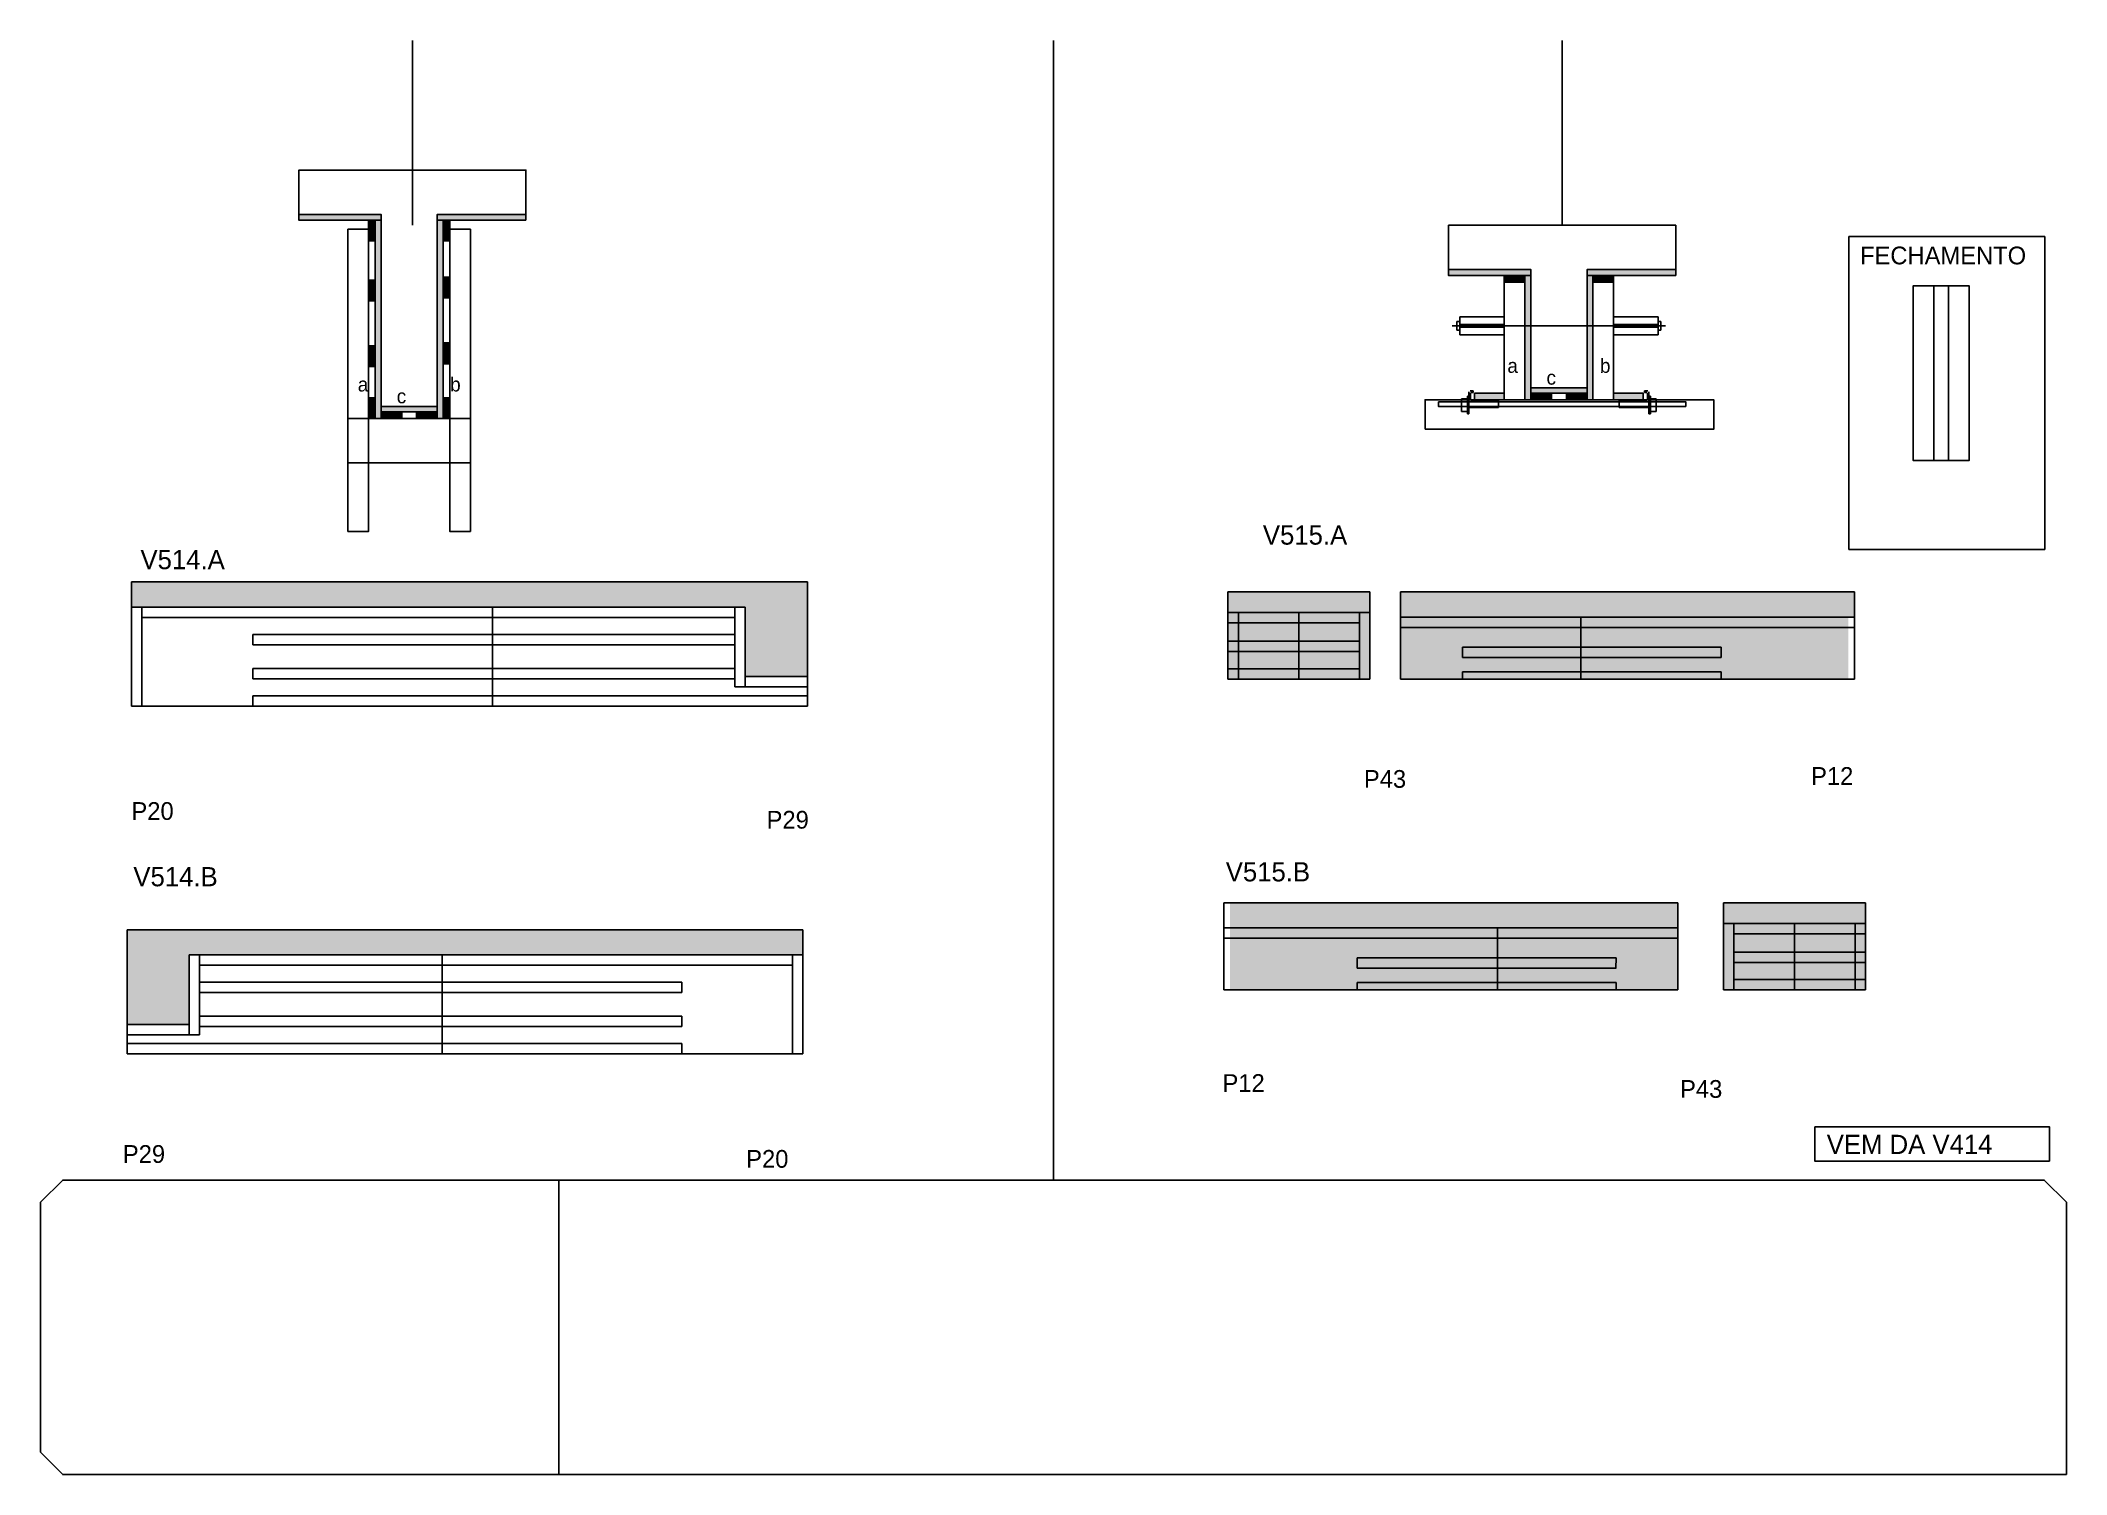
# Model space of a CAD drawing. Header units: metres. Extents: x 8148 to 9518, y 6102 to 7072.
import ezdxf

# ---------------------------------------------------------------- set-up
doc = ezdxf.new("R2010")
doc.units = ezdxf.units.M
for name, color, linetype in [('5', 7, 'Continuous'), ('barrote', 7, 'Continuous'), ('CONCRETO', 7, 'Continuous'), ('COTA', 7, 'Continuous'), ('Cotas', 7, 'Continuous'), ('detalhes', 7, 'Continuous'), ('Hachura', 7, 'Continuous'), ('Madeira', 7, 'Continuous'), ('Painéis', 7, 'Continuous'), ('presilha', 7, 'Continuous'), ('REAPROVEITAMENTO', 7, 'Continuous'), ('SARR_2.2x7', 7, 'Continuous'), ('SARR_3.5x7', 7, 'Continuous'), ('SCO-___-LAJ', 7, 'Continuous'), ('TENSOR', 7, 'Continuous'), ('TEXTO PILAR', 7, 'Continuous'), ('Texto Seção', 7, 'Continuous')]:
    doc.layers.add(name, color=color, linetype=linetype)

msp = doc.modelspace()

# ---------------------------------------------------------------- hatches: boundary and pattern name
at = {"layer": 'COTA'}
h = msp.add_hatch(color=7, dxfattribs=at)
h.dxf.hatch_style = 1
h.paths.add_polyline_path([(8624.3, 6688.8), (8624.3, 6641.8), (8624.3, 6641.8), (8666.4, 6641.8), (8666.4, 6641.8), (8666.2, 6705.8), (8666.2, 6705.8), (8209.2, 6705.8), (8209.2, 6705.8), (8209.4, 6688.8), (8209.4, 6688.8), (8624.3, 6688.8)])
h = msp.add_hatch(color=7, dxfattribs=at)
h.dxf.hatch_style = 1
h.paths.add_polyline_path([(8950.7, 6685), (9046.7, 6685), (9046.7, 6685), (9046.7, 6699), (9046.7, 6699), (8950.7, 6699), (8950.7, 6699), (8950.7, 6685), (8950.7, 6685)])
h = msp.add_hatch(color=7, dxfattribs=at)
h.dxf.hatch_style = 1
h.paths.add_polyline_path([(9374.3, 6682), (9374.3, 6699), (9374.3, 6699), (9067.3, 6699), (9067.3, 6699), (9067.3, 6682), (9067.3, 6682), (9374.3, 6682)])
h = msp.add_hatch(color=7, dxfattribs=at)
h.dxf.hatch_style = 1
h.paths.add_polyline_path([(8952, 6488.8), (8952, 6471.8), (8952, 6471.8), (9255, 6471.8), (9255, 6471.8), (9255, 6488.8), (9255, 6488.8), (8952, 6488.8)])
h = msp.add_hatch(color=7, dxfattribs=at)
h.dxf.hatch_style = 1
h.paths.add_polyline_path([(9381.8, 6474.8), (9285.8, 6474.8), (9285.8, 6474.8), (9285.8, 6488.8), (9285.8, 6488.8), (9381.8, 6488.8), (9381.8, 6488.8), (9381.8, 6474.8), (9381.8, 6474.8)])
h = msp.add_hatch(color=7, dxfattribs=at)
h.dxf.hatch_style = 1
h.paths.add_polyline_path([(8248.3, 6453.5), (8248.3, 6406.5), (8248.3, 6406.5), (8206.1, 6406.5), (8206.1, 6406.5), (8206.4, 6470.5), (8206.4, 6470.5), (8663.4, 6470.5), (8663.4, 6470.5), (8663.1, 6453.5), (8663.1, 6453.5), (8248.3, 6453.5)])
at = {"layer": 'Hachura'}
h = msp.add_hatch(color=7, dxfattribs=at)
h.dxf.hatch_style = 1
h.paths.add_polyline_path([(8378, 6950.4), (8378, 6954.4), (8378, 6954.4), (8322.4, 6954.4), (8322.4, 6954.4), (8322.4, 6950.4), (8322.4, 6950.4), (8378, 6950.4)])
h = msp.add_hatch(color=7, dxfattribs=at)
h.dxf.hatch_style = 1
h.paths.add_polyline_path([(8369.6, 6936.4), (8374, 6936.4), (8374, 6936.4), (8374, 6950.4), (8374, 6950.4), (8369.6, 6950.4), (8369.6, 6950.4), (8369.6, 6936.4)])
h = msp.add_hatch(color=7, dxfattribs=at)
h.dxf.hatch_style = 1
h.paths.add_polyline_path([(8374, 6952.4), (8378, 6952.4), (8378, 6952.4), (8378, 6816.4), (8378, 6816.4), (8374, 6816.4), (8374, 6816.4), (8374, 6952.4)])
h = msp.add_hatch(color=7, dxfattribs=at)
h.dxf.hatch_style = 1
h.paths.add_polyline_path([(8420, 6954.4), (8416, 6954.4), (8416, 6954.4), (8416, 6816.4), (8416, 6816.4), (8420, 6816.4), (8420, 6816.4), (8420, 6954.4)])
h = msp.add_hatch(color=7, dxfattribs=at)
h.dxf.hatch_style = 1
h.paths.add_polyline_path([(8476, 6950.4), (8476, 6954.4), (8476, 6954.4), (8416, 6954.4), (8416, 6954.4), (8416, 6950.4), (8416, 6950.4), (8476, 6950.4)])
h = msp.add_hatch(color=7, dxfattribs=at)
h.dxf.hatch_style = 1
h.paths.add_polyline_path([(8424.4, 6936.4), (8420, 6936.4), (8420, 6936.4), (8420, 6950.4), (8420, 6950.4), (8424.4, 6950.4), (8424.4, 6950.4), (8424.4, 6936.4)])
h = msp.add_hatch(color=7, dxfattribs=at)
h.dxf.hatch_style = 1
h.paths.add_polyline_path([(8369.6, 6896), (8374, 6896), (8374, 6896), (8374, 6910), (8374, 6910), (8369.6, 6910), (8369.6, 6910), (8369.6, 6896)])
h = msp.add_hatch(color=7, dxfattribs=at)
h.dxf.hatch_style = 1
h.paths.add_polyline_path([(8424.4, 6898), (8420, 6898), (8420, 6898), (8420, 6912), (8420, 6912), (8424.4, 6912), (8424.4, 6912), (8424.4, 6898)])
h = msp.add_hatch(color=7, dxfattribs=at)
h.dxf.hatch_style = 1
h.paths.add_polyline_path([(9155.5, 6913), (9155.5, 6917), (9155.5, 6917), (9099.9, 6917), (9099.9, 6917), (9099.9, 6913), (9099.9, 6913), (9155.5, 6913)])
h = msp.add_hatch(color=7, dxfattribs=at)
h.dxf.hatch_style = 1
h.paths.add_polyline_path([(9151.5, 6908.6), (9151.5, 6913), (9151.5, 6913), (9137.5, 6913), (9137.5, 6913), (9137.5, 6908.6), (9137.5, 6908.6), (9151.5, 6908.6)])
h = msp.add_hatch(color=7, dxfattribs=at)
h.dxf.hatch_style = 1
h.paths.add_polyline_path([(9151.5, 6913), (9155.5, 6913), (9155.5, 6913), (9155.5, 6829), (9155.5, 6829), (9151.5, 6829), (9151.5, 6829), (9151.5, 6913)])
h = msp.add_hatch(color=7, dxfattribs=at)
h.dxf.hatch_style = 1
h.paths.add_polyline_path([(9253.5, 6913), (9253.5, 6917), (9253.5, 6917), (9193.5, 6917), (9193.5, 6917), (9193.5, 6913), (9193.5, 6913), (9253.5, 6913)])
h = msp.add_hatch(color=7, dxfattribs=at)
h.dxf.hatch_style = 1
h.paths.add_polyline_path([(9197.5, 6913), (9193.5, 6913), (9193.5, 6913), (9193.5, 6829), (9193.5, 6829), (9197.5, 6829), (9197.5, 6829), (9197.5, 6913)])
h = msp.add_hatch(color=7, dxfattribs=at)
h.dxf.hatch_style = 1
h.paths.add_polyline_path([(9197.5, 6908.6), (9197.5, 6913), (9197.5, 6913), (9211.5, 6913), (9211.5, 6913), (9211.5, 6908.6), (9211.5, 6908.6), (9197.5, 6908.6)])
h = msp.add_hatch(color=7, dxfattribs=at)
h.dxf.hatch_style = 1
h.paths.add_polyline_path([(8369.6, 6851.4), (8374, 6851.4), (8374, 6851.4), (8374, 6865.4), (8374, 6865.4), (8369.6, 6865.4), (8369.6, 6865.4), (8369.6, 6851.4)])
h = msp.add_hatch(color=7, dxfattribs=at)
h.dxf.hatch_style = 1
h.paths.add_polyline_path([(8424.4, 6853.4), (8420, 6853.4), (8420, 6853.4), (8420, 6867.4), (8420, 6867.4), (8424.4, 6867.4), (8424.4, 6867.4), (8424.4, 6853.4)])
h = msp.add_hatch(color=7, dxfattribs=at)
h.dxf.hatch_style = 1
h.paths.add_polyline_path([(9193.5, 6833.4), (9193.5, 6837), (9193.5, 6837), (9155.5, 6837), (9155.5, 6837), (9155.5, 6833.4), (9155.5, 6833.4), (9193.5, 6833.4)])
h = msp.add_hatch(color=7, dxfattribs=at)
h.dxf.hatch_style = 1
h.paths.add_polyline_path([(8369.6, 6816.4), (8374, 6816.4), (8374, 6816.4), (8374, 6830.4), (8374, 6830.4), (8369.6, 6830.4), (8369.6, 6830.4), (8369.6, 6816.4)])
h = msp.add_hatch(color=7, dxfattribs=at)
h.dxf.hatch_style = 1
h.paths.add_polyline_path([(8416, 6820.8), (8416, 6824.4), (8416, 6824.4), (8378, 6824.4), (8378, 6824.4), (8378, 6820.8), (8378, 6820.8), (8416, 6820.8)])
h = msp.add_hatch(color=7, dxfattribs=at)
h.dxf.hatch_style = 1
h.paths.add_polyline_path([(8424.4, 6816.4), (8420, 6816.4), (8420, 6816.4), (8420, 6830.4), (8420, 6830.4), (8424.4, 6830.4), (8424.4, 6830.4), (8424.4, 6816.4)])
h = msp.add_hatch(color=7, dxfattribs=at)
h.dxf.hatch_style = 1
h.paths.add_polyline_path([(9117.5, 6829), (9117.5, 6833.4), (9117.5, 6833.4), (9137.5, 6833.4), (9137.5, 6833.4), (9137.5, 6829), (9137.5, 6829), (9117.5, 6829)])
h = msp.add_hatch(color=7, dxfattribs=at)
h.dxf.hatch_style = 1
h.paths.add_polyline_path([(9155.5, 6829), (9155.5, 6833.4), (9155.5, 6833.4), (9169.5, 6833.4), (9169.5, 6833.4), (9169.5, 6829), (9169.5, 6829), (9155.5, 6829)])
h = msp.add_hatch(color=7, dxfattribs=at)
h.dxf.hatch_style = 1
h.paths.add_polyline_path([(9193.5, 6829), (9193.5, 6833.4), (9193.5, 6833.4), (9179.5, 6833.4), (9179.5, 6833.4), (9179.5, 6829), (9179.5, 6829), (9193.5, 6829)])
h = msp.add_hatch(color=7, dxfattribs=at)
h.dxf.hatch_style = 1
h.paths.add_polyline_path([(9231.5, 6829), (9231.5, 6833.4), (9231.5, 6833.4), (9211.5, 6833.4), (9211.5, 6833.4), (9211.5, 6829), (9211.5, 6829), (9231.5, 6829)])
h = msp.add_hatch(color=7, dxfattribs=at)
h.dxf.hatch_style = 1
h.paths.add_polyline_path([(8378, 6816.4), (8378, 6820.8), (8378, 6820.8), (8392, 6820.8), (8392, 6820.8), (8392, 6816.4), (8392, 6816.4), (8378, 6816.4)])
h = msp.add_hatch(color=7, dxfattribs=at)
h.dxf.hatch_style = 1
h.paths.add_polyline_path([(8416, 6816.4), (8416, 6820.8), (8416, 6820.8), (8402, 6820.8), (8402, 6820.8), (8402, 6816.4), (8402, 6816.4), (8416, 6816.4)])
at = {"layer": 'REAPROVEITAMENTO'}
h = msp.add_hatch(color=7, dxfattribs=at)
h.dxf.hatch_style = 1
h.paths.add_polyline_path([(9046.7, 6640), (9046.7, 6685), (9046.7, 6685), (8950.7, 6685), (8950.7, 6685), (8950.7, 6640), (8950.7, 6640), (9046.7, 6640)])
h = msp.add_hatch(color=7, dxfattribs=at)
h.dxf.hatch_style = 1
h.paths.add_polyline_path([(9370.3, 6640), (9370.3, 6682), (9370.3, 6682), (9067.3, 6682), (9067.3, 6682), (9067.3, 6640), (9067.3, 6640), (9370.3, 6640)])
h = msp.add_hatch(color=7, dxfattribs=at)
h.dxf.hatch_style = 1
h.paths.add_polyline_path([(9255, 6429.8), (9255, 6471.8), (9255, 6471.8), (8952, 6471.8), (8952, 6471.8), (8952, 6429.8), (8952, 6429.8), (9255, 6429.8)])
h = msp.add_hatch(color=7, dxfattribs=at)
h.dxf.hatch_style = 1
h.paths.add_polyline_path([(9381.8, 6429.8), (9381.8, 6474.8), (9381.8, 6474.8), (9285.8, 6474.8), (9285.8, 6474.8), (9285.8, 6429.8), (9285.8, 6429.8), (9381.8, 6429.8)])

# ---------------------------------------------------------------- linework, layer by layer
at = {"color": 7, "lineweight": 25}
for p, q in [((9105.5, 6882), (9105.5, 6876)), ((9105.5, 6882), (9107.5, 6882)), ((9107.5, 6885), (9107.5, 6873)), ((9107.5, 6885), (9137.5, 6885)), ((9137.5, 6880), (9107.5, 6880)), ((9137.5, 6878), (9107.5, 6878)), ((9241.5, 6885), (9211.5, 6885)), ((9211.5, 6880), (9241.5, 6880)), ((9211.5, 6878), (9241.5, 6878)), ((9241.5, 6885), (9241.5, 6873)), ((9241.5, 6882), (9243.5, 6882)), ((9243.5, 6882), (9243.5, 6876)), ((9107.5, 6876), (9105.5, 6876)), ((9107.5, 6873), (9137.5, 6873)), ((9241.5, 6873), (9211.5, 6873)), ((9241.5, 6876), (9243.5, 6876)), ((8498.3, 6102), (8498.3, 6301.2))]:
    msp.add_line(p, q, dxfattribs=at)
msp.add_lwpolyline([(9517.7, 6102), (9517.7, 6286.2), (9502.7, 6301.2), (8162.7, 6301.2), (8147.7, 6286.2), (8147.7, 6117), (8162.7, 6102), (9517.7, 6102)], dxfattribs=at)
at = {"layer": 'barrote', "color": 7, "lineweight": 25}
msp.add_lwpolyline([(9084, 6809), (9279.2, 6809), (9279.2, 6829), (9084, 6829)], close=True, dxfattribs=at)
at = {"layer": 'CONCRETO', "color": 7, "lineweight": 25}
for points in [[(8322.4, 6954.4), (8322.4, 6984.4), (8476, 6984.4), (8476, 6954.4), (8416, 6954.4), (8416, 6824.4), (8378, 6824.4), (8378, 6954.4)], [(9099.9, 6917), (9099.9, 6947), (9253.5, 6947), (9253.5, 6917), (9193.5, 6917), (9193.5, 6837), (9155.5, 6837), (9155.5, 6917)]]:
    msp.add_lwpolyline(points, close=True, dxfattribs=at)
at = {"layer": 'COTA', "color": 7, "lineweight": 25}
for p, q in [((8832.7, 7072), (8832.7, 6301.2)), ((8209.3, 6688.8), (8209.3, 6705.8)), ((8666.3, 6705.8), (8209.3, 6705.8)), ((8666.3, 6705.8), (8666.3, 6641.8)), ((8950.7, 6699), (8950.7, 6685)), ((9046.7, 6699), (8950.7, 6699)), ((9046.7, 6685), (9046.7, 6699)), ((9374.3, 6699), (9067.3, 6699)), ((9067.3, 6682), (9067.3, 6699)), ((9374.3, 6682), (9374.3, 6699)), ((8948, 6488.8), (9255, 6488.8)), ((8948, 6471.8), (8948, 6488.8)), ((9255, 6471.8), (9255, 6488.8)), ((9285.8, 6474.8), (9285.8, 6488.8)), ((9285.8, 6488.8), (9381.8, 6488.8)), ((9381.8, 6488.8), (9381.8, 6474.8)), ((8206.3, 6470.5), (8206.3, 6406.5)), ((8206.3, 6470.5), (8663.3, 6470.5)), ((8663.3, 6453.5), (8663.3, 6470.5))]:
    msp.add_line(p, q, dxfattribs=at)
at = {"layer": 'Cotas', "color": 7, "lineweight": 25}
msp.add_lwpolyline([(9370.6, 6939.4), (9503, 6939.4), (9503, 6727.8), (9370.6, 6727.8)], close=True, dxfattribs=at)
at = {"layer": 'Defpoints', "color": 7, "lineweight": 25}
for p, q in [((8399.2, 6947), (8399.2, 7072)), ((9176.7, 6947), (9176.7, 7072))]:
    msp.add_line(p, q, dxfattribs=at)
at = {"layer": 'Madeira', "color": 7, "lineweight": 25}
for points in [[(8369.6, 6936.4), (8374, 6936.4), (8374, 6950.4), (8369.6, 6950.4)], [(8424.4, 6936.4), (8420, 6936.4), (8420, 6950.4), (8424.4, 6950.4)], [(8369.6, 6896), (8374, 6896), (8374, 6910), (8369.6, 6910)], [(8424.4, 6898), (8420, 6898), (8420, 6912), (8424.4, 6912)], [(9151.5, 6908.6), (9151.5, 6913), (9137.5, 6913), (9137.5, 6908.6)], [(9151.5, 6913), (9137.5, 6913), (9137.5, 6829), (9151.5, 6829)], [(9197.5, 6908.6), (9197.5, 6913), (9211.5, 6913), (9211.5, 6908.6)], [(9197.5, 6913), (9211.5, 6913), (9211.5, 6829), (9197.5, 6829)], [(8369.6, 6851.4), (8374, 6851.4), (8374, 6865.4), (8369.6, 6865.4)], [(8424.4, 6853.4), (8420, 6853.4), (8420, 6867.4), (8424.4, 6867.4)], [(8369.6, 6816.4), (8374, 6816.4), (8374, 6830.4), (8369.6, 6830.4)], [(8424.4, 6816.4), (8420, 6816.4), (8420, 6830.4), (8424.4, 6830.4)], [(9117.5, 6829), (9117.5, 6833.4), (9137.5, 6833.4), (9137.5, 6829)], [(9155.5, 6829), (9155.5, 6833.4), (9169.5, 6833.4), (9169.5, 6829)], [(9193.5, 6829), (9193.5, 6833.4), (9179.5, 6833.4), (9179.5, 6829)], [(9231.5, 6829), (9231.5, 6833.4), (9211.5, 6833.4), (9211.5, 6829)], [(8378, 6816.4), (8378, 6820.8), (8392, 6820.8), (8392, 6816.4)], [(8416, 6816.4), (8416, 6820.8), (8402, 6820.8), (8402, 6816.4)]]:
    msp.add_lwpolyline(points, close=True, dxfattribs=at)
at = {"layer": 'Painéis', "color": 7, "lineweight": 25}
for p, q in [((9452, 6906), (9414, 6906)), ((9414, 6788), (9414, 6906)), ((9452, 6906), (9452, 6788)), ((9452, 6788), (9414, 6788)), ((8209.3, 6688.8), (8624.3, 6688.8)), ((8209.3, 6621.8), (8209.3, 6688.8)), ((8453.3, 6621.8), (8453.3, 6688.8)), ((8624.3, 6641.8), (8624.3, 6688.8)), ((8950.7, 6685), (8998.7, 6685)), ((8950.7, 6640), (8950.7, 6685)), ((9046.7, 6685), (8998.7, 6685)), ((8998.7, 6640), (8998.7, 6685)), ((8998.7, 6640), (8998.7, 6685)), ((9046.7, 6640), (9046.7, 6685)), ((9374.3, 6682), (9067.3, 6682)), ((9067.3, 6640), (9067.3, 6682)), ((9189.3, 6640), (9189.3, 6682)), ((9374.3, 6640), (9374.3, 6682)), ((8624.3, 6641.8), (8666.3, 6641.8)), ((8666.3, 6621.8), (8666.3, 6641.8)), ((8950.7, 6640), (8998.7, 6640)), ((9046.7, 6640), (8998.7, 6640)), ((9374.3, 6640), (9067.3, 6640)), ((8209.3, 6621.8), (8666.3, 6621.8)), ((8948, 6471.8), (9255, 6471.8)), ((8948, 6429.8), (8948, 6471.8)), ((9133, 6429.8), (9133, 6471.8)), ((9255, 6429.8), (9255, 6471.8)), ((9285.8, 6474.8), (9333.8, 6474.8)), ((9285.8, 6429.8), (9285.8, 6474.8)), ((9333.8, 6429.8), (9333.8, 6474.8)), ((9381.8, 6474.8), (9333.8, 6474.8)), ((9333.8, 6429.8), (9333.8, 6474.8)), ((9381.8, 6429.8), (9381.8, 6474.8)), ((8663.3, 6453.5), (8248.3, 6453.5)), ((8248.3, 6406.5), (8248.3, 6453.5)), ((8419.3, 6386.5), (8419.3, 6453.5)), ((8663.3, 6386.5), (8663.3, 6453.5)), ((8948, 6429.8), (9255, 6429.8)), ((9285.8, 6429.8), (9333.8, 6429.8)), ((9381.8, 6429.8), (9333.8, 6429.8)), ((8206.3, 6386.5), (8206.3, 6406.5)), ((8248.3, 6406.5), (8206.3, 6406.5)), ((8663.3, 6386.5), (8206.3, 6386.5))]:
    msp.add_line(p, q, dxfattribs=at)
for points in [[(8378, 6950.4), (8378, 6954.4), (8322.4, 6954.4), (8322.4, 6950.4)], [(8374, 6950.4), (8378, 6950.4), (8378, 6816.4), (8374, 6816.4)], [(8476, 6950.4), (8476, 6954.4), (8416, 6954.4), (8416, 6950.4)], [(8420, 6950.4), (8416, 6950.4), (8416, 6816.4), (8420, 6816.4)], [(9155.5, 6913), (9155.5, 6917), (9099.9, 6917), (9099.9, 6913)], [(9151.5, 6913), (9155.5, 6913), (9155.5, 6829), (9151.5, 6829)], [(9253.5, 6913), (9253.5, 6917), (9193.5, 6917), (9193.5, 6913)], [(9197.5, 6913), (9193.5, 6913), (9193.5, 6829), (9197.5, 6829)], [(9193.5, 6833.4), (9193.5, 6837), (9155.5, 6837), (9155.5, 6833.4)], [(8416, 6820.8), (8416, 6824.4), (8378, 6824.4), (8378, 6820.8)]]:
    msp.add_lwpolyline(points, close=True, dxfattribs=at)
at = {"layer": 'presilha', "color": 7, "lineweight": 25}
for p, q in [((9108.6, 6829.7), (9112.6, 6829.7)), ((9108.6, 6829.7), (9108.6, 6821)), ((9112.6, 6831.4), (9113.6, 6831.4)), ((9112.6, 6819.4), (9112.6, 6831.4)), ((9112.6, 6829.7), (9112.6, 6821)), ((9113.6, 6828.1), (9113.6, 6834.3)), ((9113.6, 6831.4), (9113.6, 6819.4)), ((9133.6, 6823.8), (9113.6, 6823.8)), ((9116.6, 6835), (9114.4, 6835)), ((9114.6, 6828.8), (9114.6, 6833.7)), ((9116.6, 6834), (9115, 6834)), ((9133.6, 6828.4), (9115, 6828.4)), ((9116.6, 6835), (9116.6, 6834)), ((9133.6, 6828.4), (9133.6, 6823.8)), ((9215.3, 6828.4), (9215.3, 6823.8)), ((9215.3, 6828.4), (9234, 6828.4)), ((9215.3, 6823.8), (9235.3, 6823.8)), ((9232.3, 6835), (9232.3, 6834)), ((9232.3, 6835), (9234.6, 6835)), ((9232.3, 6834), (9234, 6834)), ((9234.3, 6828.8), (9234.3, 6833.7)), ((9235.3, 6828.1), (9235.3, 6834.3)), ((9236.3, 6831.4), (9235.3, 6831.4)), ((9235.3, 6831.4), (9235.3, 6819.4)), ((9236.3, 6819.4), (9236.3, 6831.4)), ((9240.3, 6829.7), (9236.3, 6829.7)), ((9236.3, 6829.7), (9236.3, 6821)), ((9240.3, 6829.7), (9240.3, 6821)), ((9112.6, 6821), (9108.6, 6821)), ((9113.6, 6819.4), (9112.6, 6819.4)), ((9235.3, 6819.4), (9236.3, 6819.4)), ((9236.3, 6821), (9240.3, 6821))]:
    msp.add_line(p, q, dxfattribs=at)
at = {"layer": 'SARR_2.2x7', "color": 7, "lineweight": 25}
for p, q in [((8216.2, 6621.8), (8216.2, 6688.8)), ((8617.3, 6634.8), (8617.3, 6688.8)), ((8216.2, 6681.8), (8453.3, 6681.8)), ((8453.3, 6681.8), (8617.3, 6681.8)), ((8998.7, 6678), (8950.7, 6678)), ((8957.7, 6640), (8957.7, 6685)), ((8998.7, 6678), (9039.7, 6678)), ((9039.7, 6640), (9039.7, 6685)), ((9067.3, 6675), (9189.3, 6675)), ((9374.3, 6675), (9189.3, 6675)), ((8291.3, 6670.3), (8453.3, 6670.3)), ((8291.3, 6663.3), (8291.3, 6670.3)), ((8291.3, 6663.3), (8453.3, 6663.3)), ((8453.3, 6670.3), (8617.3, 6670.3)), ((8453.3, 6663.3), (8617.3, 6663.3)), ((8998.7, 6665.7), (8950.7, 6665.7)), ((8998.7, 6658.7), (8950.7, 6658.7)), ((8998.7, 6665.7), (9039.7, 6665.7)), ((8998.7, 6658.7), (9039.7, 6658.7)), ((9189.3, 6661.6), (9109.2, 6661.6)), ((9109.2, 6661.6), (9109.3, 6654.7)), ((9284.3, 6661.6), (9189.3, 6661.6)), ((9284.3, 6661.6), (9284.3, 6654.7)), ((8291.3, 6647.3), (8453.3, 6647.3)), ((8291.3, 6640.3), (8291.3, 6647.3)), ((8453.3, 6647.3), (8617.3, 6647.3)), ((8998.7, 6647), (8950.7, 6647)), ((8998.7, 6647), (9039.7, 6647)), ((9189.3, 6654.6), (9109.2, 6654.6)), ((9189.3, 6645), (9109.2, 6645)), ((9109.2, 6645), (9109.2, 6640)), ((9284.3, 6654.6), (9189.3, 6654.6)), ((9284.3, 6645), (9189.3, 6645)), ((9284.3, 6645), (9284.3, 6640)), ((8291.3, 6640.3), (8453.3, 6640.3)), ((8453.3, 6640.3), (8617.3, 6640.3)), ((8624.3, 6634.8), (8617.3, 6634.8)), ((8624.3, 6641.8), (8624.3, 6634.8)), ((8624.3, 6634.8), (8666.3, 6634.8)), ((8291.3, 6628.8), (8453.3, 6628.8)), ((8291.3, 6621.8), (8291.3, 6628.8)), ((8453.3, 6628.8), (8666.3, 6628.8)), ((9333.8, 6467.8), (9292.7, 6467.8)), ((9292.8, 6429.8), (9292.8, 6474.8)), ((9333.8, 6467.8), (9381.8, 6467.8)), ((9374.8, 6429.8), (9374.8, 6474.8)), ((8255.3, 6399.5), (8255.3, 6453.5)), ((8656.3, 6386.5), (8656.3, 6453.5)), ((8948, 6464.8), (9133, 6464.8)), ((9255, 6464.8), (9133, 6464.8)), ((9333.8, 6455.4), (9292.7, 6455.4)), ((9333.8, 6455.4), (9381.8, 6455.4)), ((8419.3, 6446.5), (8255.3, 6446.5)), ((8656.3, 6446.5), (8419.3, 6446.5)), ((9038, 6451.4), (9133, 6451.4)), ((9038, 6451.4), (9038, 6444.5)), ((9038, 6444.4), (9133, 6444.4)), ((9133, 6451.4), (9213.1, 6451.4)), ((9133, 6444.4), (9213.1, 6444.4)), ((9213.1, 6451.4), (9213, 6444.5)), ((9333.8, 6448.4), (9292.7, 6448.4)), ((9333.8, 6448.4), (9381.8, 6448.4)), ((8419.3, 6435), (8255.3, 6435)), ((8419.3, 6428), (8255.3, 6428)), ((8581.3, 6435), (8419.3, 6435)), ((8581.3, 6428), (8419.3, 6428)), ((8581.3, 6428), (8581.3, 6435)), ((9038, 6434.8), (9133, 6434.8)), ((9038, 6434.8), (9038, 6429.8)), ((9133, 6434.8), (9213.1, 6434.8)), ((9213.1, 6434.8), (9213.1, 6429.8)), ((9333.8, 6436.8), (9292.7, 6436.8)), ((9333.8, 6436.8), (9381.8, 6436.8)), ((8419.3, 6412), (8255.3, 6412)), ((8581.3, 6412), (8419.3, 6412)), ((8581.3, 6405), (8581.3, 6412)), ((8248.3, 6399.5), (8206.3, 6399.5)), ((8248.3, 6406.5), (8248.3, 6399.5)), ((8248.3, 6399.5), (8255.3, 6399.5)), ((8419.3, 6405), (8255.3, 6405)), ((8581.3, 6405), (8419.3, 6405)), ((8419.3, 6393.5), (8206.3, 6393.5)), ((8581.3, 6393.5), (8419.3, 6393.5)), ((8581.3, 6386.5), (8581.3, 6393.5))]:
    msp.add_line(p, q, dxfattribs=at)
for points in [[(9428, 6906), (9414, 6906), (9414, 6788), (9428, 6788)], [(9438, 6906), (9452, 6906), (9452, 6788), (9438, 6788)]]:
    msp.add_lwpolyline(points, close=True, dxfattribs=at)
at = {"layer": 'SARR_3.5x7', "color": 7, "lineweight": 25}
for p, q in [((9189.3, 6679.8), (9189.3, 6640)), ((9133, 6469.6), (9133, 6429.8))]:
    msp.add_line(p, q, dxfattribs=at)
for points in [[(8355.6, 6944.4), (8369.6, 6944.4), (8369.6, 6739.9), (8355.6, 6739.9)], [(8438.4, 6944.4), (8424.4, 6944.4), (8424.4, 6739.9), (8438.4, 6739.9)], [(8355.6, 6816.4), (8438.4, 6816.4), (8438.4, 6786.3), (8355.6, 6786.3)]]:
    msp.add_lwpolyline(points, close=True, dxfattribs=at)
at = {"layer": 'SCO-___-LAJ', "color": 7, "lineweight": 25}
msp.add_lwpolyline([(9093, 6827.7), (9260.3, 6827.7), (9260.3, 6824.5), (9093, 6824.5)], close=True, dxfattribs=at)
at = {"layer": 'TENSOR', "color": 7, "lineweight": 25}
msp.add_line((9246.5, 6879), (9102.2, 6879), dxfattribs=at)
at = {"layer": 'Texto Seção', "color": 7, "lineweight": 25}
msp.add_lwpolyline([(9347.5, 6337.2), (9506.2, 6337.2), (9506.2, 6314), (9347.5, 6314)], close=True, dxfattribs=at)

# ---------------------------------------------------------------- texts
at = {"layer": '5', "color": 7, "lineweight": 25}
for s, p in [('P43', (9042.6, 6566.5)), ('P12', (9345, 6568.5)), ('P20', (8209.2, 6544.8)), ('P29', (8638.7, 6538.9)), ('P12', (8947, 6360.8)), ('P43', (9256.4, 6356.8)), ('P29', (8203.4, 6312.8)), ('P20', (8624.9, 6309.5))]:
    msp.add_text(s, height=12, dxfattribs=at).set_placement(p)
at = {"layer": 'detalhes', "color": 7, "lineweight": 25}
for s, p in [('a', (9139.6, 6847.2)), ('b', (9202.2, 6847.2)), ('a', (8362.2, 6834.6)), ('b', (8424.7, 6834.6)), ('c', (9166.1, 6839.2)), ('c', (8388.6, 6826.6))]:
    msp.add_text(s, height=9.6, dxfattribs=at).set_placement(p)
at = {"layer": 'TEXTO PILAR', "color": 7, "lineweight": 25}
msp.add_text('FECHAMENTO', height=12, dxfattribs=at).set_placement((9378.1, 6920.6))
at = {"layer": 'Texto Seção', "color": 7, "lineweight": 25}
for s, p in [('V515.A', (8974.3, 6731)), ('V514.A', (8215.3, 6714.4)), ('V514.B', (8210.5, 6499.9)), ('V515.B', (8949.2, 6503.2)), ('VEM DA V414', (9355.6, 6318.8))]:
    msp.add_text(s, height=13, dxfattribs=at).set_placement(p)

doc.saveas('drawing.dxf')
